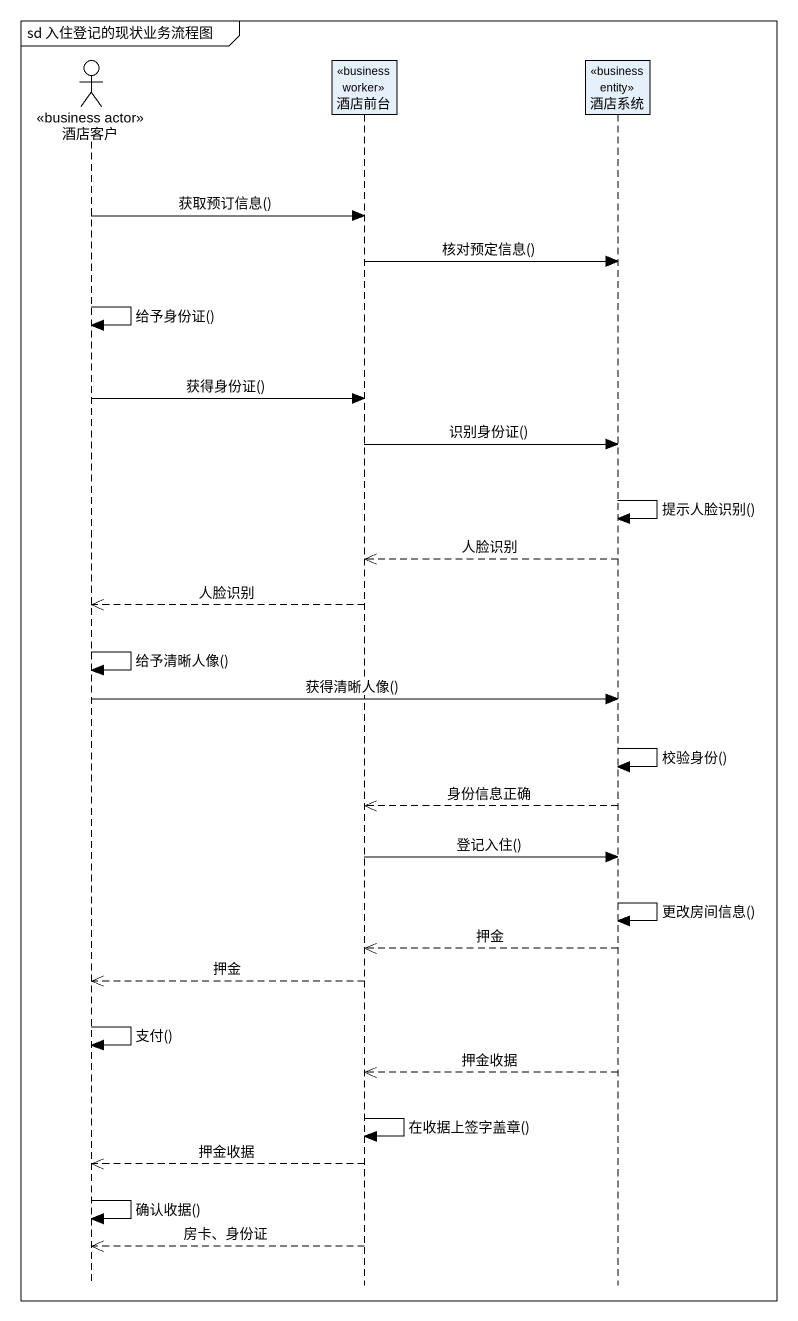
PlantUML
@startuml
mainframe sd 入住登记的现状业务流程图
hide footbox
actor 酒店客户 <<business actor>>
participant 酒店前台 <<business worker>>
participant 酒店系统 <<business entity>>

酒店客户 -> 酒店前台 : 获取预订信息()
酒店前台 -> 酒店系统 : 核对预定信息()
酒店客户 -> 酒店客户 : 给予身份证()
酒店客户 -> 酒店前台 : 获得身份证()
酒店前台 -> 酒店系统 : 识别身份证()
酒店系统 -> 酒店系统 : 提示人脸识别()
酒店系统 -->> 酒店前台 : 人脸识别
酒店前台 -->> 酒店客户 : 人脸识别
酒店客户 -> 酒店客户 : 给予清晰人像()
酒店客户 -> 酒店系统 : 获得清晰人像()
酒店系统 -> 酒店系统 : 校验身份()
酒店系统 -->> 酒店前台 : 身份信息正确
酒店前台 -> 酒店系统 : 登记入住()
酒店系统 -> 酒店系统 : 更改房间信息()
酒店系统 -->> 酒店前台 : 押金
酒店前台 -->> 酒店客户 : 押金
酒店客户 -> 酒店客户 : 支付()
酒店系统 -->> 酒店前台 : 押金收据
酒店前台 -> 酒店前台 : 在收据上签字盖章()
酒店前台 -->> 酒店客户 : 押金收据
酒店客户 -> 酒店客户 : 确认收据()
酒店前台 -->> 酒店客户 : 房卡、身份证
@enduml
